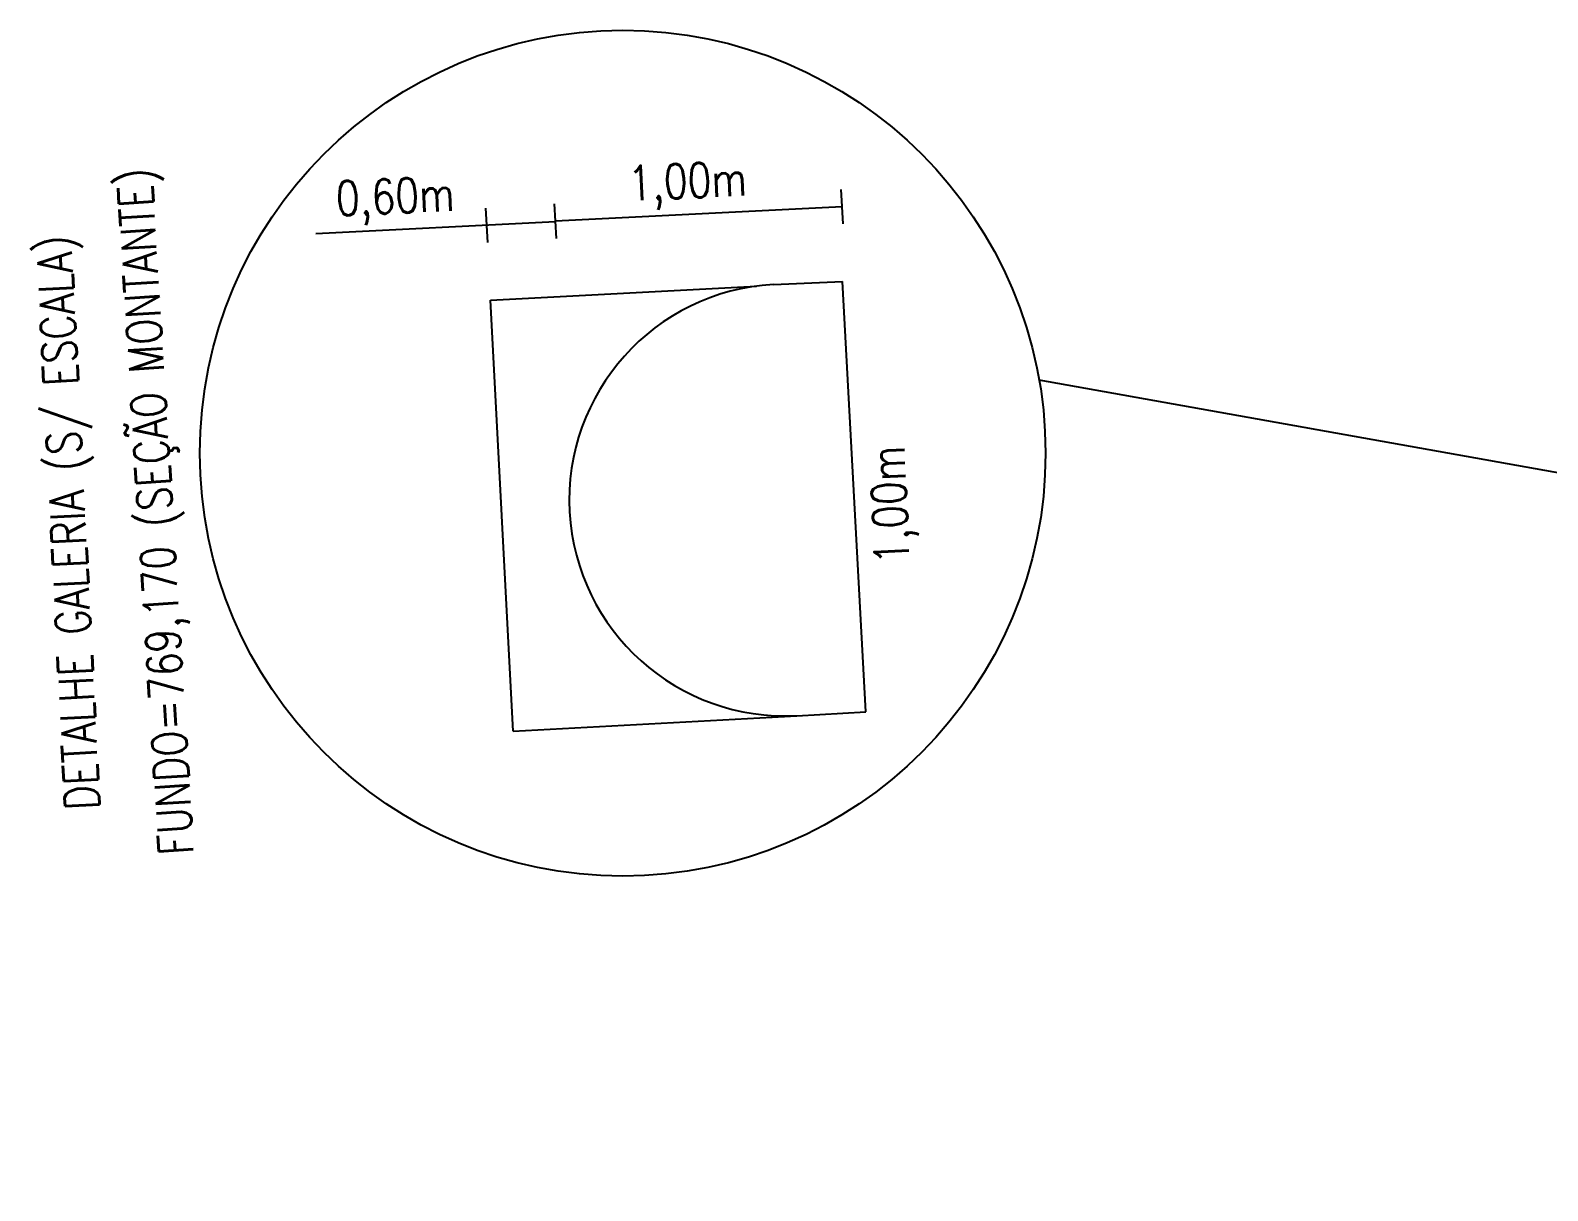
# Model space of a CAD drawing. Header units: metres. Extents: x 307586 to 320046, y 7427249 to 7434250.
# Drawn here: x 318625.3 to 318691, y 7429232.6 to 7429282.9 of the extents above; entities that cross this region are included whole.
import ezdxf

# ---------------------------------------------------------------- set-up
doc = ezdxf.new("R2010")
doc.units = ezdxf.units.M
doc.header["$MEASUREMENT"] = 0
doc.layers.add('DETALHES', color=45, linetype='Continuous')
doc.layers.add('TEXTO', color=45, linetype='Continuous')
doc.styles.add('ROMANS', font='romans', dxfattribs={"height": 0.2})

msp = doc.modelspace()

# ---------------------------------------------------------------- linework, layer by layer
at = {"layer": 'DETALHES'}
for p, q in [((318660.501, 7429274.504), (318660.422, 7429276.002)), ((318645.09, 7429273.698), (318645.011, 7429275.196)), ((318648.07, 7429273.877), (318647.991, 7429275.375)), ((318660.462, 7429275.253), (318648.031, 7429274.626)), ((318648.032, 7429274.598), (318637.636, 7429274.073)), ((318645.214, 7429271.204), (318656.74, 7429271.809)), ((318657.477, 7429271.879), (318660.474, 7429272.005)), ((318661.492, 7429253.351), (318660.474, 7429272.005)), ((318646.196, 7429252.516), (318645.214, 7429271.204)), ((318646.196, 7429252.516), (318658.497, 7429253.188)), ((318658.497, 7429253.188), (318661.492, 7429253.351))]:
    msp.add_line(p, q, dxfattribs=at)
msp.add_circle((318650.944, 7429264.567), 18.333, dxfattribs=at)
msp.add_arc((318657.987, 7429262.533), 9.359, 93.12444, 273.12444, dxfattribs=at)
at = {"layer": 'TEXTO'}
msp.add_line((318916.524, 7429223.489), (318669.001, 7429267.735), dxfattribs=at)

# ---------------------------------------------------------------- texts
at = {"layer": 'DETALHES', "style": 'ROMANS', "width": 0.8}
for s, rotation, p in [('1,00m', 2.57965, (318651.221, 7429275.514)), ('FUNDO=769,170 (SEÇÃO MONTANTE)', 93.51102, (318632.337, 7429247.193)), ('0,60m', 2.57965, (318638.546, 7429274.855)), ('DETALHE GALERIA (S/ ESCALA)', 92.88665, (318628.272, 7429249.134)), ('1,00m', 92.57965, (318663.377, 7429259.786))]:
    msp.add_text(s, height=1.5, rotation=rotation, dxfattribs=at).set_placement(p)

doc.saveas('drawing.dxf')
